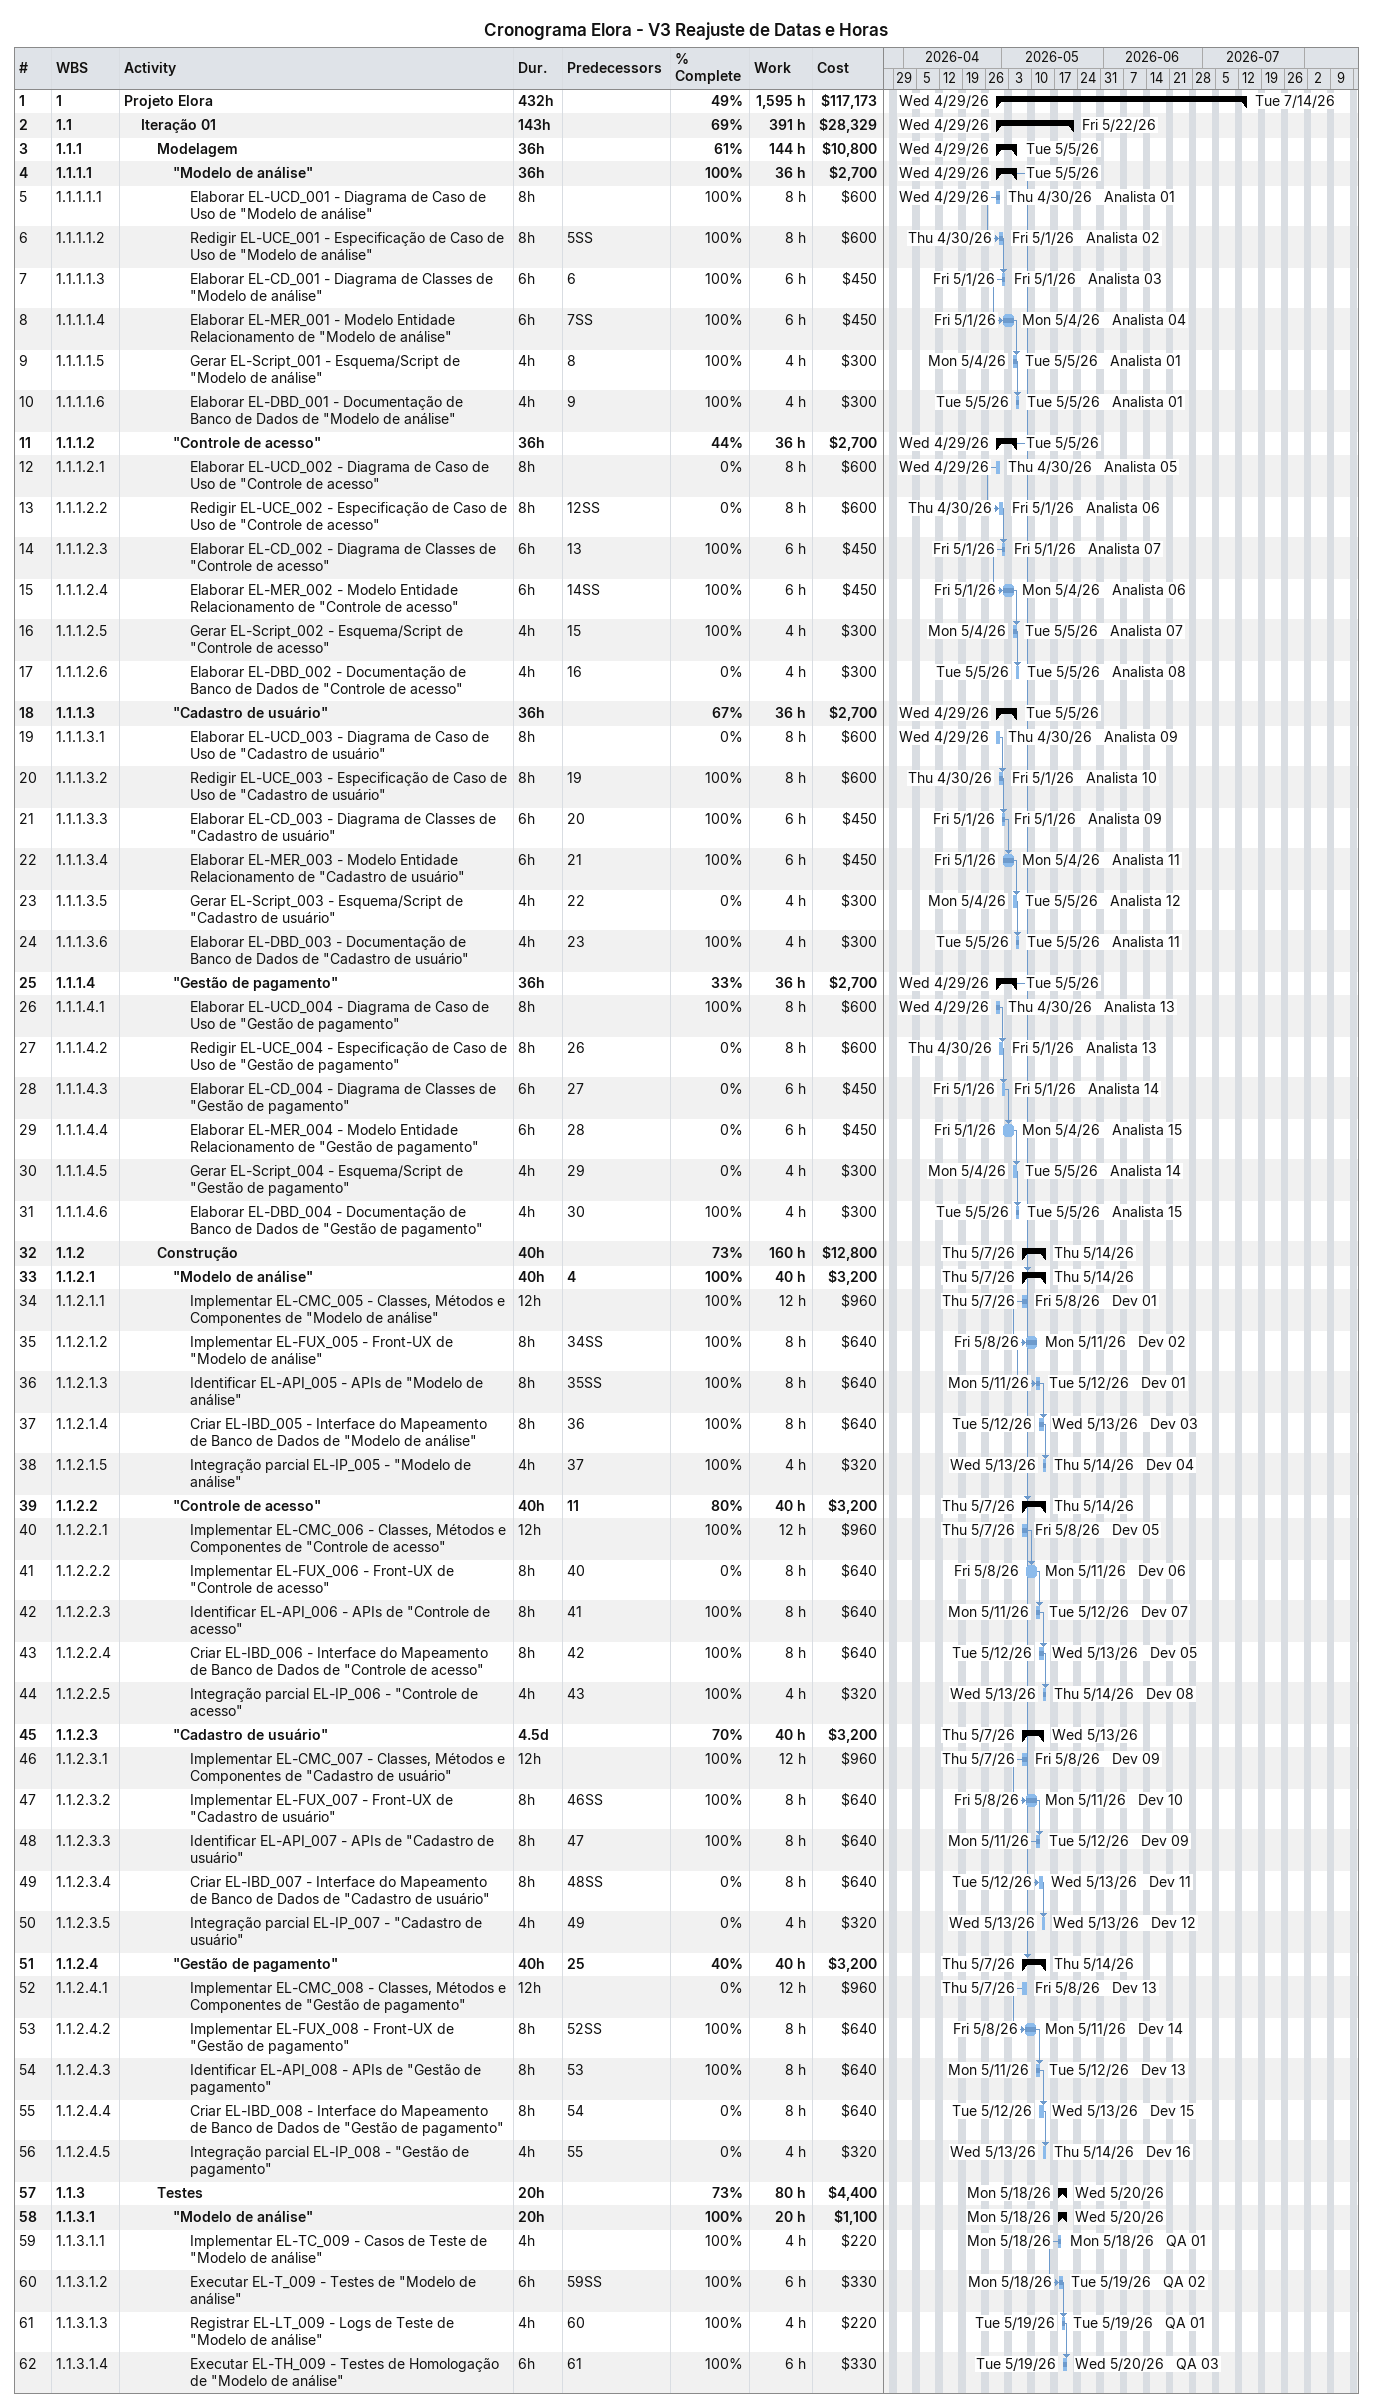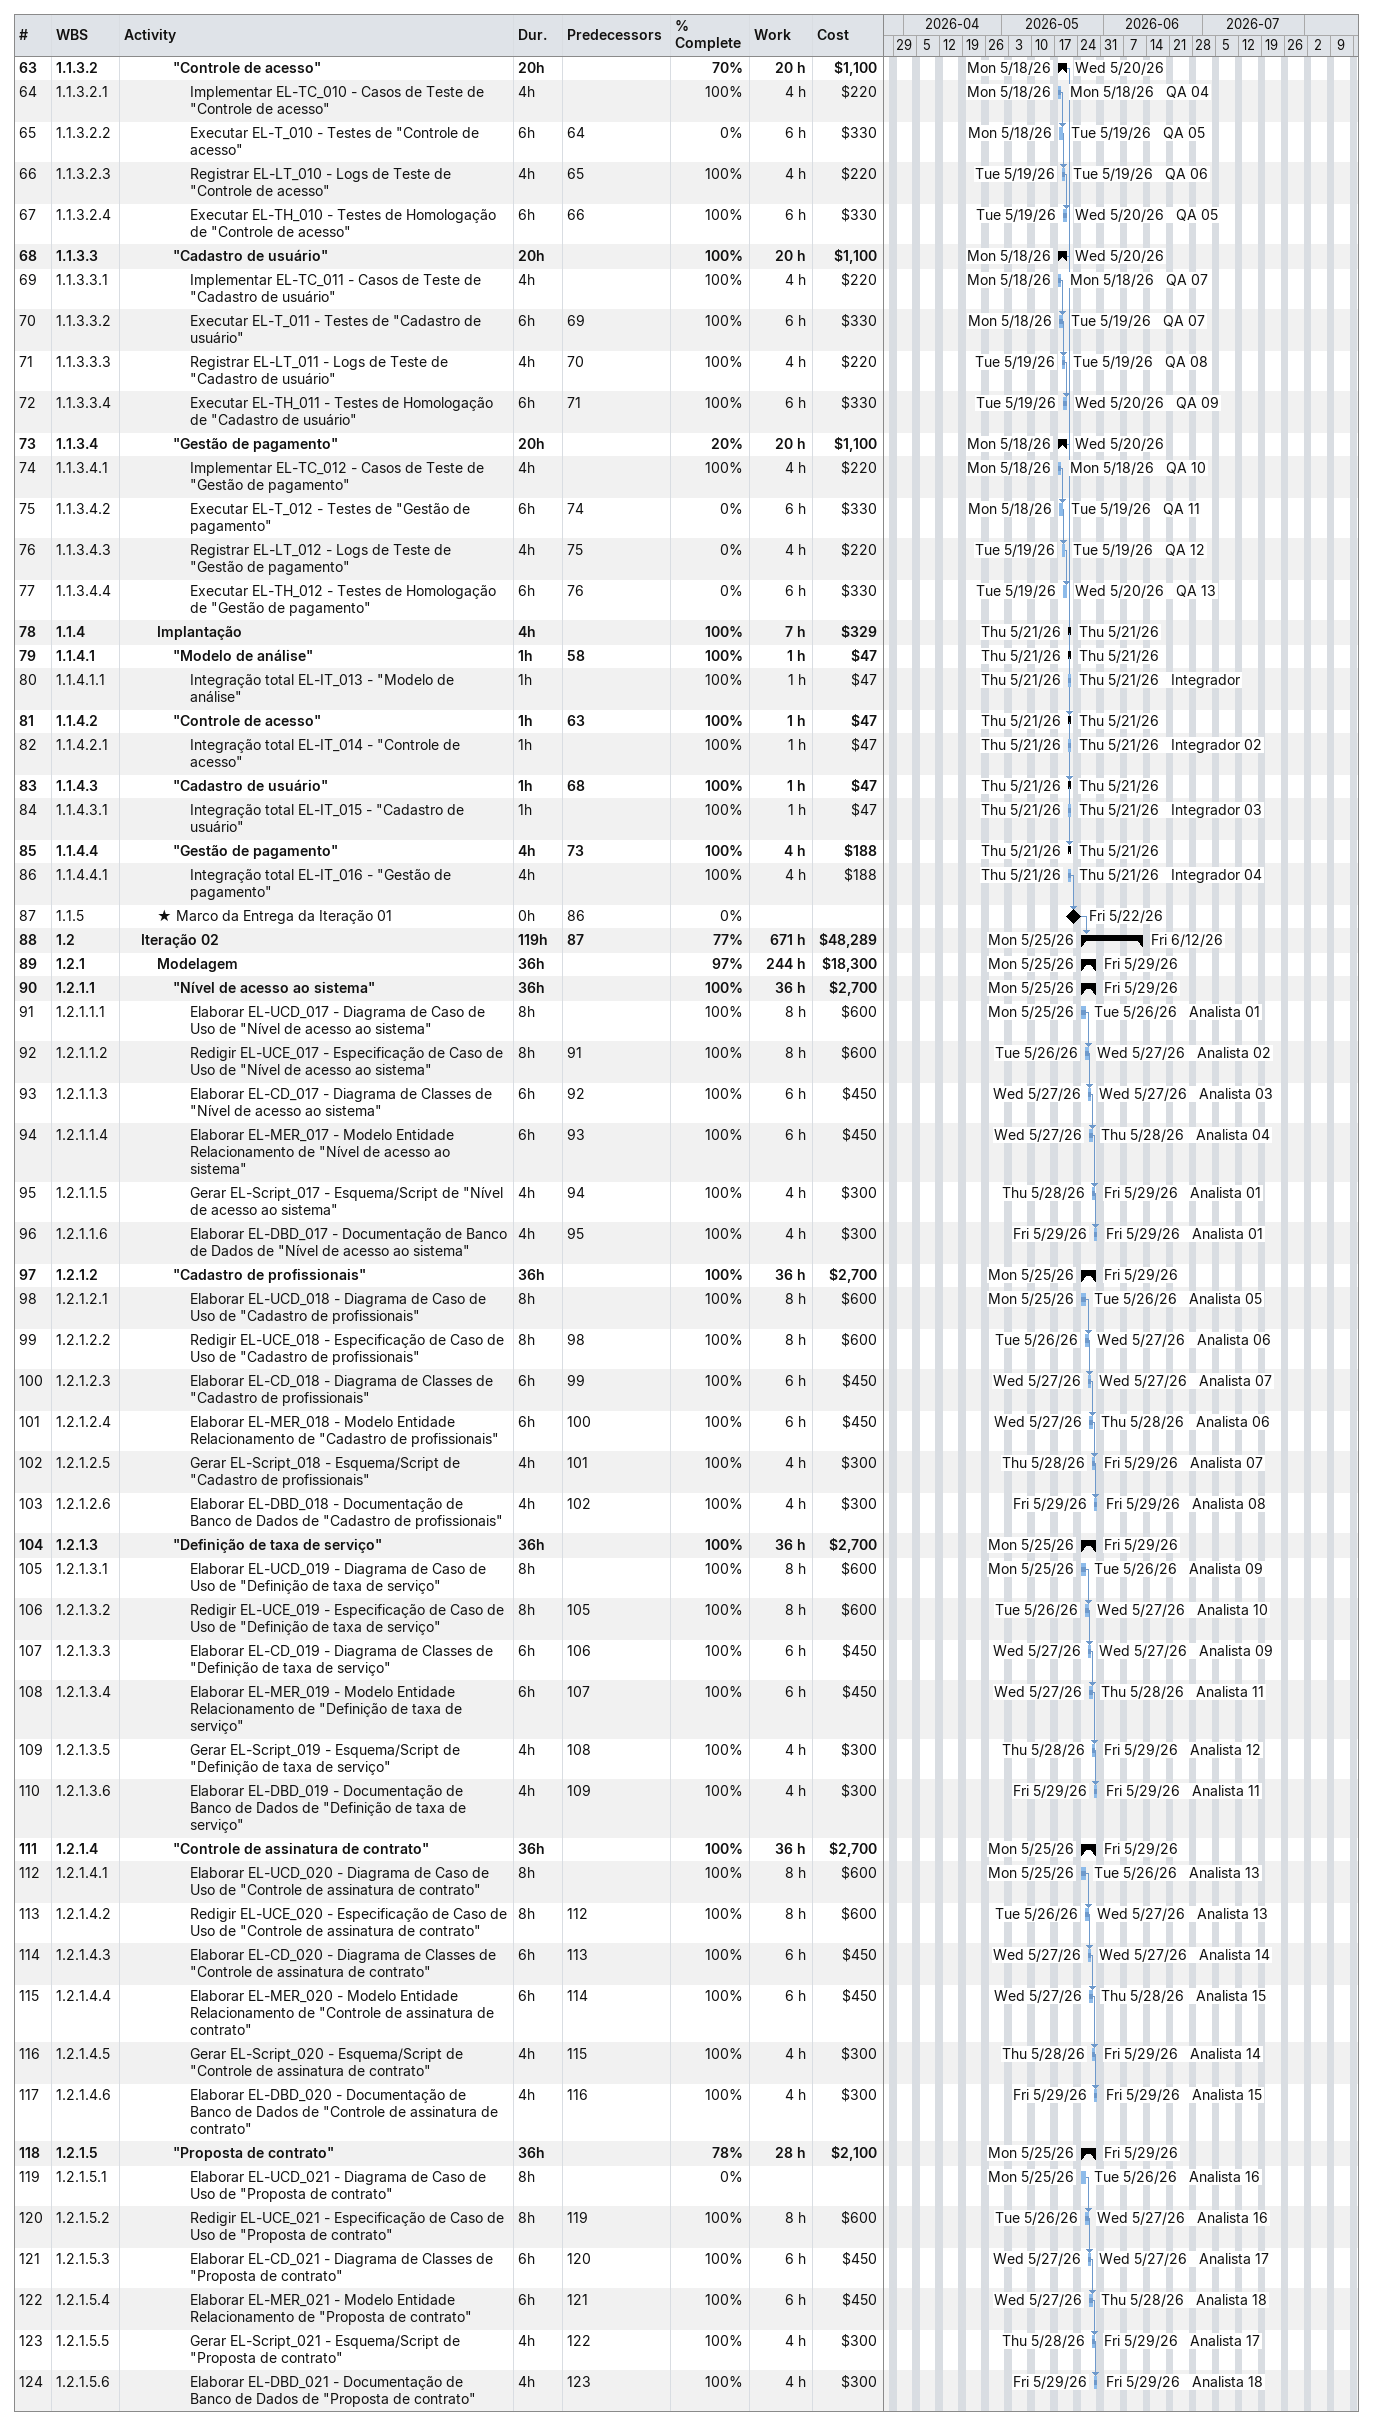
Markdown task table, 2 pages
Cronograma Elora - V3 Reajuste de Datas e Horas

| ID | WBS | Task | Duration | Start | Finish | Predecessors | Resources | % complete | Work (h) | Cost ($) |
|---|---|---|---|---|---|---|---|---|---|---|
| 1 | 1 | **Projeto Elora** | 432h | 2026-04-29 | 2026-07-14 |  |  | 49 | 1595 | 117173 |
| 2 | 1.1 | **Iteração 01** | 143h | 2026-04-29 | 2026-05-22 |  |  | 69 | 391 | 28329 |
| 3 | 1.1.1 | **Modelagem** | 36h | 2026-04-29 | 2026-05-05 |  |  | 61 | 144 | 10800 |
| 4 | 1.1.1.1 | **"Modelo de análise"** | 36h | 2026-04-29 | 2026-05-05 |  |  | 100 | 36 | 2700 |
| 5 | 1.1.1.1.1 | Elaborar EL-UCD_001 - Diagrama de Caso de Uso de "Modelo de análise" | 8h | 2026-04-29 | 2026-04-30 |  | Analista 01 | 100 | 8 | 600 |
| 6 | 1.1.1.1.2 | Redigir EL-UCE_001 - Especificação de Caso de Uso de "Modelo de análise" | 8h | 2026-04-30 | 2026-05-01 | 5SS | Analista 02 | 100 | 8 | 600 |
| 7 | 1.1.1.1.3 | Elaborar EL-CD_001 - Diagrama de Classes de "Modelo de análise" | 6h | 2026-05-01 | 2026-05-01 | 6 | Analista 03 | 100 | 6 | 450 |
| 8 | 1.1.1.1.4 | Elaborar EL-MER_001 - Modelo Entidade Relacionamento de "Modelo de análise" | 6h | 2026-05-01 | 2026-05-04 | 7SS | Analista 04 | 100 | 6 | 450 |
| 9 | 1.1.1.1.5 | Gerar EL-Script_001 - Esquema/Script de "Modelo de análise" | 4h | 2026-05-04 | 2026-05-05 | 8 | Analista 01 | 100 | 4 | 300 |
| 10 | 1.1.1.1.6 | Elaborar EL-DBD_001 - Documentação de Banco de Dados de "Modelo de análise" | 4h | 2026-05-05 | 2026-05-05 | 9 | Analista 01 | 100 | 4 | 300 |
| 11 | 1.1.1.2 | **"Controle de acesso"** | 36h | 2026-04-29 | 2026-05-05 |  |  | 44 | 36 | 2700 |
| 12 | 1.1.1.2.1 | Elaborar EL-UCD_002 - Diagrama de Caso de Uso de "Controle de acesso" | 8h | 2026-04-29 | 2026-04-30 |  | Analista 05 | 0 | 8 | 600 |
| 13 | 1.1.1.2.2 | Redigir EL-UCE_002 - Especificação de Caso de Uso de "Controle de acesso" | 8h | 2026-04-30 | 2026-05-01 | 12SS | Analista 06 | 0 | 8 | 600 |
| 14 | 1.1.1.2.3 | Elaborar EL-CD_002 - Diagrama de Classes de "Controle de acesso" | 6h | 2026-05-01 | 2026-05-01 | 13 | Analista 07 | 100 | 6 | 450 |
| 15 | 1.1.1.2.4 | Elaborar EL-MER_002 - Modelo Entidade Relacionamento de "Controle de acesso" | 6h | 2026-05-01 | 2026-05-04 | 14SS | Analista 06 | 100 | 6 | 450 |
| 16 | 1.1.1.2.5 | Gerar EL-Script_002 - Esquema/Script de "Controle de acesso" | 4h | 2026-05-04 | 2026-05-05 | 15 | Analista 07 | 100 | 4 | 300 |
| 17 | 1.1.1.2.6 | Elaborar EL-DBD_002 - Documentação de Banco de Dados de "Controle de acesso" | 4h | 2026-05-05 | 2026-05-05 | 16 | Analista 08 | 0 | 4 | 300 |
| 18 | 1.1.1.3 | **"Cadastro de usuário"** | 36h | 2026-04-29 | 2026-05-05 |  |  | 67 | 36 | 2700 |
| 19 | 1.1.1.3.1 | Elaborar EL-UCD_003 - Diagrama de Caso de Uso de "Cadastro de usuário" | 8h | 2026-04-29 | 2026-04-30 |  | Analista 09 | 0 | 8 | 600 |
| 20 | 1.1.1.3.2 | Redigir EL-UCE_003 - Especificação de Caso de Uso de "Cadastro de usuário" | 8h | 2026-04-30 | 2026-05-01 | 19 | Analista 10 | 100 | 8 | 600 |
| 21 | 1.1.1.3.3 | Elaborar EL-CD_003 - Diagrama de Classes de "Cadastro de usuário" | 6h | 2026-05-01 | 2026-05-01 | 20 | Analista 09 | 100 | 6 | 450 |
| 22 | 1.1.1.3.4 | Elaborar EL-MER_003 - Modelo Entidade Relacionamento de "Cadastro de usuário" | 6h | 2026-05-01 | 2026-05-04 | 21 | Analista 11 | 100 | 6 | 450 |
| 23 | 1.1.1.3.5 | Gerar EL-Script_003 - Esquema/Script de "Cadastro de usuário" | 4h | 2026-05-04 | 2026-05-05 | 22 | Analista 12 | 0 | 4 | 300 |
| 24 | 1.1.1.3.6 | Elaborar EL-DBD_003 - Documentação de Banco de Dados de "Cadastro de usuário" | 4h | 2026-05-05 | 2026-05-05 | 23 | Analista 11 | 100 | 4 | 300 |
| 25 | 1.1.1.4 | **"Gestão de pagamento"** | 36h | 2026-04-29 | 2026-05-05 |  |  | 33 | 36 | 2700 |
| 26 | 1.1.1.4.1 | Elaborar EL-UCD_004 - Diagrama de Caso de Uso de "Gestão de pagamento" | 8h | 2026-04-29 | 2026-04-30 |  | Analista 13 | 100 | 8 | 600 |
| 27 | 1.1.1.4.2 | Redigir EL-UCE_004 - Especificação de Caso de Uso de "Gestão de pagamento" | 8h | 2026-04-30 | 2026-05-01 | 26 | Analista 13 | 0 | 8 | 600 |
| 28 | 1.1.1.4.3 | Elaborar EL-CD_004 - Diagrama de Classes de "Gestão de pagamento" | 6h | 2026-05-01 | 2026-05-01 | 27 | Analista 14 | 0 | 6 | 450 |
| 29 | 1.1.1.4.4 | Elaborar EL-MER_004 - Modelo Entidade Relacionamento de "Gestão de pagamento" | 6h | 2026-05-01 | 2026-05-04 | 28 | Analista 15 | 0 | 6 | 450 |
| 30 | 1.1.1.4.5 | Gerar EL-Script_004 - Esquema/Script de "Gestão de pagamento" | 4h | 2026-05-04 | 2026-05-05 | 29 | Analista 14 | 0 | 4 | 300 |
| 31 | 1.1.1.4.6 | Elaborar EL-DBD_004 - Documentação de Banco de Dados de "Gestão de pagamento" | 4h | 2026-05-05 | 2026-05-05 | 30 | Analista 15 | 100 | 4 | 300 |
| 32 | 1.1.2 | **Construção** | 40h | 2026-05-07 | 2026-05-14 |  |  | 73 | 160 | 12800 |
| 33 | 1.1.2.1 | **"Modelo de análise"** | 40h | 2026-05-07 | 2026-05-14 | 4 |  | 100 | 40 | 3200 |
| 34 | 1.1.2.1.1 | Implementar EL-CMC_005 - Classes, Métodos e Componentes de "Modelo de análise" | 12h | 2026-05-07 | 2026-05-08 |  | Dev 01 | 100 | 12 | 960 |
| 35 | 1.1.2.1.2 | Implementar EL-FUX_005 - Front-UX de "Modelo de análise" | 8h | 2026-05-08 | 2026-05-11 | 34SS | Dev 02 | 100 | 8 | 640 |
| 36 | 1.1.2.1.3 | Identificar EL-API_005 - APIs de "Modelo de análise" | 8h | 2026-05-11 | 2026-05-12 | 35SS | Dev 01 | 100 | 8 | 640 |
| 37 | 1.1.2.1.4 | Criar EL-IBD_005 - Interface do Mapeamento de Banco de Dados de "Modelo de análise" | 8h | 2026-05-12 | 2026-05-13 | 36 | Dev 03 | 100 | 8 | 640 |
| 38 | 1.1.2.1.5 | Integração parcial EL-IP_005 - "Modelo de análise" | 4h | 2026-05-13 | 2026-05-14 | 37 | Dev 04 | 100 | 4 | 320 |
| 39 | 1.1.2.2 | **"Controle de acesso"** | 40h | 2026-05-07 | 2026-05-14 | 11 |  | 80 | 40 | 3200 |
| 40 | 1.1.2.2.1 | Implementar EL-CMC_006 - Classes, Métodos e Componentes de "Controle de acesso" | 12h | 2026-05-07 | 2026-05-08 |  | Dev 05 | 100 | 12 | 960 |
| 41 | 1.1.2.2.2 | Implementar EL-FUX_006 - Front-UX de "Controle de acesso" | 8h | 2026-05-08 | 2026-05-11 | 40 | Dev 06 | 0 | 8 | 640 |
| 42 | 1.1.2.2.3 | Identificar EL-API_006 - APIs de "Controle de acesso" | 8h | 2026-05-11 | 2026-05-12 | 41 | Dev 07 | 100 | 8 | 640 |
| 43 | 1.1.2.2.4 | Criar EL-IBD_006 - Interface do Mapeamento de Banco de Dados de "Controle de acesso" | 8h | 2026-05-12 | 2026-05-13 | 42 | Dev 05 | 100 | 8 | 640 |
| 44 | 1.1.2.2.5 | Integração parcial EL-IP_006 - "Controle de acesso" | 4h | 2026-05-13 | 2026-05-14 | 43 | Dev 08 | 100 | 4 | 320 |
| 45 | 1.1.2.3 | **"Cadastro de usuário"** | 4.5d | 2026-05-07 | 2026-05-13 |  |  | 70 | 40 | 3200 |
| 46 | 1.1.2.3.1 | Implementar EL-CMC_007 - Classes, Métodos e Componentes de "Cadastro de usuário" | 12h | 2026-05-07 | 2026-05-08 |  | Dev 09 | 100 | 12 | 960 |
| 47 | 1.1.2.3.2 | Implementar EL-FUX_007 - Front-UX de "Cadastro de usuário" | 8h | 2026-05-08 | 2026-05-11 | 46SS | Dev 10 | 100 | 8 | 640 |
| 48 | 1.1.2.3.3 | Identificar EL-API_007 - APIs de "Cadastro de usuário" | 8h | 2026-05-11 | 2026-05-12 | 47 | Dev 09 | 100 | 8 | 640 |
| 49 | 1.1.2.3.4 | Criar EL-IBD_007 - Interface do Mapeamento de Banco de Dados de "Cadastro de usuário" | 8h | 2026-05-12 | 2026-05-13 | 48SS | Dev 11 | 0 | 8 | 640 |
| 50 | 1.1.2.3.5 | Integração parcial EL-IP_007 - "Cadastro de usuário" | 4h | 2026-05-13 | 2026-05-13 | 49 | Dev 12 | 0 | 4 | 320 |
| 51 | 1.1.2.4 | **"Gestão de pagamento"** | 40h | 2026-05-07 | 2026-05-14 | 25 |  | 40 | 40 | 3200 |
| 52 | 1.1.2.4.1 | Implementar EL-CMC_008 - Classes, Métodos e Componentes de "Gestão de pagamento" | 12h | 2026-05-07 | 2026-05-08 |  | Dev 13 | 0 | 12 | 960 |
| 53 | 1.1.2.4.2 | Implementar EL-FUX_008 - Front-UX de "Gestão de pagamento" | 8h | 2026-05-08 | 2026-05-11 | 52SS | Dev 14 | 100 | 8 | 640 |
| 54 | 1.1.2.4.3 | Identificar EL-API_008 - APIs de "Gestão de pagamento" | 8h | 2026-05-11 | 2026-05-12 | 53 | Dev 13 | 100 | 8 | 640 |
| 55 | 1.1.2.4.4 | Criar EL-IBD_008 - Interface do Mapeamento de Banco de Dados de "Gestão de pagamento" | 8h | 2026-05-12 | 2026-05-13 | 54 | Dev 15 | 0 | 8 | 640 |
| 56 | 1.1.2.4.5 | Integração parcial EL-IP_008 - "Gestão de pagamento" | 4h | 2026-05-13 | 2026-05-14 | 55 | Dev 16 | 0 | 4 | 320 |
| 57 | 1.1.3 | **Testes** | 20h | 2026-05-18 | 2026-05-20 |  |  | 73 | 80 | 4400 |
| 58 | 1.1.3.1 | **"Modelo de análise"** | 20h | 2026-05-18 | 2026-05-20 |  |  | 100 | 20 | 1100 |
| 59 | 1.1.3.1.1 | Implementar EL-TC_009 - Casos de Teste de "Modelo de análise" | 4h | 2026-05-18 | 2026-05-18 |  | QA 01 | 100 | 4 | 220 |
| 60 | 1.1.3.1.2 | Executar EL-T_009 - Testes de "Modelo de análise" | 6h | 2026-05-18 | 2026-05-19 | 59SS | QA 02 | 100 | 6 | 330 |
| 61 | 1.1.3.1.3 | Registrar EL-LT_009 - Logs de Teste de "Modelo de análise" | 4h | 2026-05-19 | 2026-05-19 | 60 | QA 01 | 100 | 4 | 220 |
| 62 | 1.1.3.1.4 | Executar EL-TH_009 - Testes de Homologação de "Modelo de análise" | 6h | 2026-05-19 | 2026-05-20 | 61 | QA 03 | 100 | 6 | 330 |
| 63 | 1.1.3.2 | **"Controle de acesso"** | 20h | 2026-05-18 | 2026-05-20 |  |  | 70 | 20 | 1100 |
| 64 | 1.1.3.2.1 | Implementar EL-TC_010 - Casos de Teste de "Controle de acesso" | 4h | 2026-05-18 | 2026-05-18 |  | QA 04 | 100 | 4 | 220 |
| 65 | 1.1.3.2.2 | Executar EL-T_010 - Testes de "Controle de acesso" | 6h | 2026-05-18 | 2026-05-19 | 64 | QA 05 | 0 | 6 | 330 |
| 66 | 1.1.3.2.3 | Registrar EL-LT_010 - Logs de Teste de "Controle de acesso" | 4h | 2026-05-19 | 2026-05-19 | 65 | QA 06 | 100 | 4 | 220 |
| 67 | 1.1.3.2.4 | Executar EL-TH_010 - Testes de Homologação de "Controle de acesso" | 6h | 2026-05-19 | 2026-05-20 | 66 | QA 05 | 100 | 6 | 330 |
| 68 | 1.1.3.3 | **"Cadastro de usuário"** | 20h | 2026-05-18 | 2026-05-20 |  |  | 100 | 20 | 1100 |
| 69 | 1.1.3.3.1 | Implementar EL-TC_011 - Casos de Teste de "Cadastro de usuário" | 4h | 2026-05-18 | 2026-05-18 |  | QA 07 | 100 | 4 | 220 |
| 70 | 1.1.3.3.2 | Executar EL-T_011 - Testes de "Cadastro de usuário" | 6h | 2026-05-18 | 2026-05-19 | 69 | QA 07 | 100 | 6 | 330 |
| 71 | 1.1.3.3.3 | Registrar EL-LT_011 - Logs de Teste de "Cadastro de usuário" | 4h | 2026-05-19 | 2026-05-19 | 70 | QA 08 | 100 | 4 | 220 |
| 72 | 1.1.3.3.4 | Executar EL-TH_011 - Testes de Homologação de "Cadastro de usuário" | 6h | 2026-05-19 | 2026-05-20 | 71 | QA 09 | 100 | 6 | 330 |
| 73 | 1.1.3.4 | **"Gestão de pagamento"** | 20h | 2026-05-18 | 2026-05-20 |  |  | 20 | 20 | 1100 |
| 74 | 1.1.3.4.1 | Implementar EL-TC_012 - Casos de Teste de "Gestão de pagamento" | 4h | 2026-05-18 | 2026-05-18 |  | QA 10 | 100 | 4 | 220 |
| 75 | 1.1.3.4.2 | Executar EL-T_012 - Testes de "Gestão de pagamento" | 6h | 2026-05-18 | 2026-05-19 | 74 | QA 11 | 0 | 6 | 330 |
| 76 | 1.1.3.4.3 | Registrar EL-LT_012 - Logs de Teste de "Gestão de pagamento" | 4h | 2026-05-19 | 2026-05-19 | 75 | QA 12 | 0 | 4 | 220 |
| 77 | 1.1.3.4.4 | Executar EL-TH_012 - Testes de Homologação de "Gestão de pagamento" | 6h | 2026-05-19 | 2026-05-20 | 76 | QA 13 | 0 | 6 | 330 |
| 78 | 1.1.4 | **Implantação** | 4h | 2026-05-21 | 2026-05-21 |  |  | 100 | 7 | 329 |
| 79 | 1.1.4.1 | **"Modelo de análise"** | 1h | 2026-05-21 | 2026-05-21 | 58 |  | 100 | 1 | 47 |
| 80 | 1.1.4.1.1 | Integração total EL-IT_013 - "Modelo de análise" | 1h | 2026-05-21 | 2026-05-21 |  | Integrador | 100 | 1 | 47 |
| 81 | 1.1.4.2 | **"Controle de acesso"** | 1h | 2026-05-21 | 2026-05-21 | 63 |  | 100 | 1 | 47 |
| 82 | 1.1.4.2.1 | Integração total EL-IT_014 - "Controle de acesso" | 1h | 2026-05-21 | 2026-05-21 |  | Integrador 02 | 100 | 1 | 47 |
| 83 | 1.1.4.3 | **"Cadastro de usuário"** | 1h | 2026-05-21 | 2026-05-21 | 68 |  | 100 | 1 | 47 |
| 84 | 1.1.4.3.1 | Integração total EL-IT_015 - "Cadastro de usuário" | 1h | 2026-05-21 | 2026-05-21 |  | Integrador 03 | 100 | 1 | 47 |
| 85 | 1.1.4.4 | **"Gestão de pagamento"** | 4h | 2026-05-21 | 2026-05-21 | 73 |  | 100 | 4 | 188 |
| 86 | 1.1.4.4.1 | Integração total EL-IT_016 - "Gestão de pagamento" | 4h | 2026-05-21 | 2026-05-21 |  | Integrador 04 | 100 | 4 | 188 |
| 87 | 1.1.5 | ★ Marco da Entrega da Iteração 01 | 0h | 2026-05-22 | 2026-05-22 | 86 |  | 0 |  |  |
| 88 | 1.2 | **Iteração 02** | 119h | 2026-05-25 | 2026-06-12 | 87 |  | 77 | 671 | 48289 |
| 89 | 1.2.1 | **Modelagem** | 36h | 2026-05-25 | 2026-05-29 |  |  | 97 | 244 | 18300 |
| 90 | 1.2.1.1 | **"Nível de acesso ao sistema"** | 36h | 2026-05-25 | 2026-05-29 |  |  | 100 | 36 | 2700 |
| 91 | 1.2.1.1.1 | Elaborar EL-UCD_017 - Diagrama de Caso de Uso de "Nível de acesso ao sistema" | 8h | 2026-05-25 | 2026-05-26 |  | Analista 01 | 100 | 8 | 600 |
| 92 | 1.2.1.1.2 | Redigir EL-UCE_017 - Especificação de Caso de Uso de "Nível de acesso ao sistema" | 8h | 2026-05-26 | 2026-05-27 | 91 | Analista 02 | 100 | 8 | 600 |
| 93 | 1.2.1.1.3 | Elaborar EL-CD_017 - Diagrama de Classes de "Nível de acesso ao sistema" | 6h | 2026-05-27 | 2026-05-27 | 92 | Analista 03 | 100 | 6 | 450 |
| 94 | 1.2.1.1.4 | Elaborar EL-MER_017 - Modelo Entidade Relacionamento de "Nível de acesso ao sistema" | 6h | 2026-05-27 | 2026-05-28 | 93 | Analista 04 | 100 | 6 | 450 |
| 95 | 1.2.1.1.5 | Gerar EL-Script_017 - Esquema/Script de "Nível de acesso ao sistema" | 4h | 2026-05-28 | 2026-05-29 | 94 | Analista 01 | 100 | 4 | 300 |
| 96 | 1.2.1.1.6 | Elaborar EL-DBD_017 - Documentação de Banco de Dados de "Nível de acesso ao sistema" | 4h | 2026-05-29 | 2026-05-29 | 95 | Analista 01 | 100 | 4 | 300 |
| 97 | 1.2.1.2 | **"Cadastro de profissionais"** | 36h | 2026-05-25 | 2026-05-29 |  |  | 100 | 36 | 2700 |
| 98 | 1.2.1.2.1 | Elaborar EL-UCD_018 - Diagrama de Caso de Uso de "Cadastro de profissionais" | 8h | 2026-05-25 | 2026-05-26 |  | Analista 05 | 100 | 8 | 600 |
| 99 | 1.2.1.2.2 | Redigir EL-UCE_018 - Especificação de Caso de Uso de "Cadastro de profissionais" | 8h | 2026-05-26 | 2026-05-27 | 98 | Analista 06 | 100 | 8 | 600 |
| 100 | 1.2.1.2.3 | Elaborar EL-CD_018 - Diagrama de Classes de "Cadastro de profissionais" | 6h | 2026-05-27 | 2026-05-27 | 99 | Analista 07 | 100 | 6 | 450 |
| 101 | 1.2.1.2.4 | Elaborar EL-MER_018 - Modelo Entidade Relacionamento de "Cadastro de profissionais" | 6h | 2026-05-27 | 2026-05-28 | 100 | Analista 06 | 100 | 6 | 450 |
| 102 | 1.2.1.2.5 | Gerar EL-Script_018 - Esquema/Script de "Cadastro de profissionais" | 4h | 2026-05-28 | 2026-05-29 | 101 | Analista 07 | 100 | 4 | 300 |
| 103 | 1.2.1.2.6 | Elaborar EL-DBD_018 - Documentação de Banco de Dados de "Cadastro de profissionais" | 4h | 2026-05-29 | 2026-05-29 | 102 | Analista 08 | 100 | 4 | 300 |
| 104 | 1.2.1.3 | **"Definição de taxa de serviço"** | 36h | 2026-05-25 | 2026-05-29 |  |  | 100 | 36 | 2700 |
| 105 | 1.2.1.3.1 | Elaborar EL-UCD_019 - Diagrama de Caso de Uso de "Definição de taxa de serviço" | 8h | 2026-05-25 | 2026-05-26 |  | Analista 09 | 100 | 8 | 600 |
| 106 | 1.2.1.3.2 | Redigir EL-UCE_019 - Especificação de Caso de Uso de "Definição de taxa de serviço" | 8h | 2026-05-26 | 2026-05-27 | 105 | Analista 10 | 100 | 8 | 600 |
| 107 | 1.2.1.3.3 | Elaborar EL-CD_019 - Diagrama de Classes de "Definição de taxa de serviço" | 6h | 2026-05-27 | 2026-05-27 | 106 | Analista 09 | 100 | 6 | 450 |
| 108 | 1.2.1.3.4 | Elaborar EL-MER_019 - Modelo Entidade Relacionamento de "Definição de taxa de serviço" | 6h | 2026-05-27 | 2026-05-28 | 107 | Analista 11 | 100 | 6 | 450 |
| 109 | 1.2.1.3.5 | Gerar EL-Script_019 - Esquema/Script de "Definição de taxa de serviço" | 4h | 2026-05-28 | 2026-05-29 | 108 | Analista 12 | 100 | 4 | 300 |
| 110 | 1.2.1.3.6 | Elaborar EL-DBD_019 - Documentação de Banco de Dados de "Definição de taxa de serviço" | 4h | 2026-05-29 | 2026-05-29 | 109 | Analista 11 | 100 | 4 | 300 |
| 111 | 1.2.1.4 | **"Controle de assinatura de contrato"** | 36h | 2026-05-25 | 2026-05-29 |  |  | 100 | 36 | 2700 |
| 112 | 1.2.1.4.1 | Elaborar EL-UCD_020 - Diagrama de Caso de Uso de "Controle de assinatura de contrato" | 8h | 2026-05-25 | 2026-05-26 |  | Analista 13 | 100 | 8 | 600 |
| 113 | 1.2.1.4.2 | Redigir EL-UCE_020 - Especificação de Caso de Uso de "Controle de assinatura de contrato" | 8h | 2026-05-26 | 2026-05-27 | 112 | Analista 13 | 100 | 8 | 600 |
| 114 | 1.2.1.4.3 | Elaborar EL-CD_020 - Diagrama de Classes de "Controle de assinatura de contrato" | 6h | 2026-05-27 | 2026-05-27 | 113 | Analista 14 | 100 | 6 | 450 |
| 115 | 1.2.1.4.4 | Elaborar EL-MER_020 - Modelo Entidade Relacionamento de "Controle de assinatura de contrato" | 6h | 2026-05-27 | 2026-05-28 | 114 | Analista 15 | 100 | 6 | 450 |
| 116 | 1.2.1.4.5 | Gerar EL-Script_020 - Esquema/Script de "Controle de assinatura de contrato" | 4h | 2026-05-28 | 2026-05-29 | 115 | Analista 14 | 100 | 4 | 300 |
| 117 | 1.2.1.4.6 | Elaborar EL-DBD_020 - Documentação de Banco de Dados de "Controle de assinatura de contrato" | 4h | 2026-05-29 | 2026-05-29 | 116 | Analista 15 | 100 | 4 | 300 |
| 118 | 1.2.1.5 | **"Proposta de contrato"** | 36h | 2026-05-25 | 2026-05-29 |  |  | 78 | 28 | 2100 |
| 119 | 1.2.1.5.1 | Elaborar EL-UCD_021 - Diagrama de Caso de Uso de "Proposta de contrato" | 8h | 2026-05-25 | 2026-05-26 |  | Analista 16 | 0 |  |  |
| 120 | 1.2.1.5.2 | Redigir EL-UCE_021 - Especificação de Caso de Uso de "Proposta de contrato" | 8h | 2026-05-26 | 2026-05-27 | 119 | Analista 16 | 100 | 8 | 600 |
| 121 | 1.2.1.5.3 | Elaborar EL-CD_021 - Diagrama de Classes de "Proposta de contrato" | 6h | 2026-05-27 | 2026-05-27 | 120 | Analista 17 | 100 | 6 | 450 |
| 122 | 1.2.1.5.4 | Elaborar EL-MER_021 - Modelo Entidade Relacionamento de "Proposta de contrato" | 6h | 2026-05-27 | 2026-05-28 | 121 | Analista 18 | 100 | 6 | 450 |
| 123 | 1.2.1.5.5 | Gerar EL-Script_021 - Esquema/Script de "Proposta de contrato" | 4h | 2026-05-28 | 2026-05-29 | 122 | Analista 17 | 100 | 4 | 300 |
| 124 | 1.2.1.5.6 | Elaborar EL-DBD_021 - Documentação de Banco de Dados de "Proposta de contrato" | 4h | 2026-05-29 | 2026-05-29 | 123 | Analista 18 | 100 | 4 | 300 |
